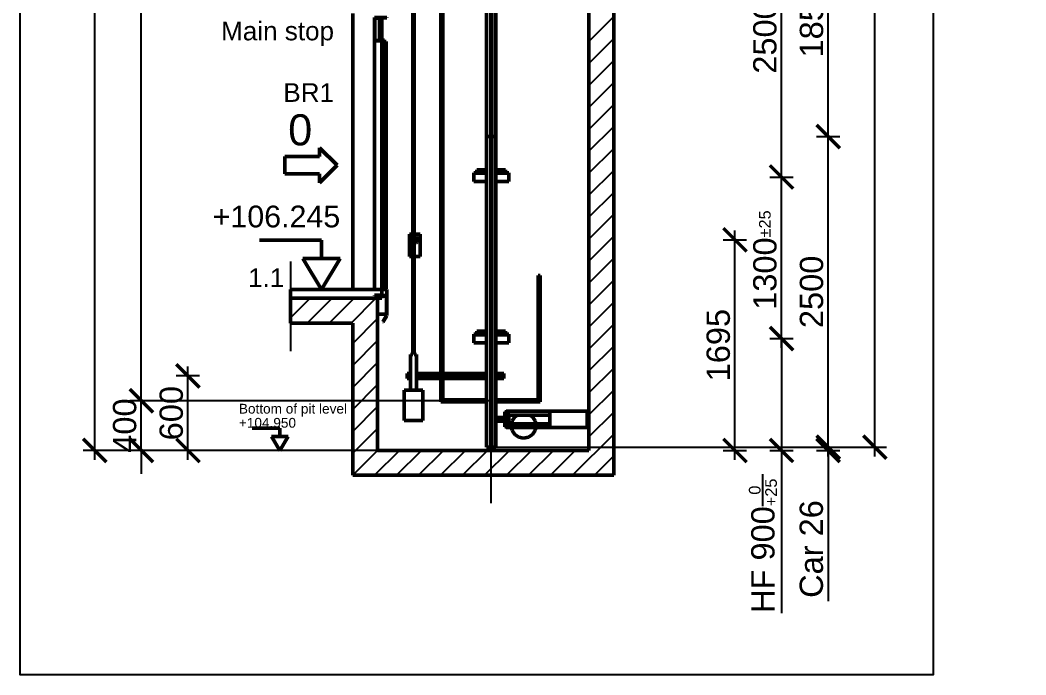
# Model space of a CAD drawing. Header units: millimetres. Extents: x -2854 to 202754, y -48725 to 27067.
# Drawn here: x 23936 to 32026, y -375 to 4894 of the extents above; entities that cross this region are included whole.
import ezdxf
from ezdxf.enums import TextEntityAlignment as Align

# ---------------------------------------------------------------- set-up
doc = ezdxf.new("R2010")
doc.units = ezdxf.units.MM
doc.linetypes.add('AM_ISO08W050', pattern=[18, 12, -1.5, 3, -1.5])
for name, color, linetype, lineweight in [('AM_0', 7, 'Continuous', 50), ('AM_5', 3, 'Continuous', 25), ('AM_8', 1, 'Continuous', 25), ('LDCar-AM_0', 7, 'Continuous', 50), ('LDCar-AM_4', 3, 'Continuous', 25), ('LDCarFrame-AM_0', 7, 'Continuous', 50), ('LDElectricalComponents-AM_0', 7, 'Continuous', 50), ('LDGuides-AM_0', 7, 'Continuous', 50), ('LDRailBrackets-AM_0', 7, 'Continuous', 50), ('LDShaft-AM_0', 7, 'Continuous', 50), ('LDShaft-AM_4', 3, 'Continuous', 25), ('LDShaft-AM_5', 3, 'Continuous', 25), ('LDShaft-AM_7', 4, 'AM_ISO08W050', 25)]:
    doc.layers.add(name, color=color, linetype=linetype, lineweight=lineweight)
doc.layers.add('AM_VIEWS', color=1, linetype='Continuous', lineweight=25, plot=False)
doc.styles.add('LD', font='ARIALUNI.ttf')
doc.dimstyles.new('LIFT', dxfattribs={"dimtxt": 2.5, "dimasz": 2.5, "dimexe": 1.25, "dimexo": 0, "dimgap": 0.5, "dimtad": 1, "dimdec": 0, "dimzin": 1, "dimdsep": 46, "dimtxsty": 'LD', "dimblk": 'ARCHTICK', "dimcen": 0, "dimdle": 1, "dimclrd": 3, "dimclre": 3, "dimclrt": 4, "dimadec": 0, "dimazin": 0, "dimtp": 0.1, "dimtm": 0.1, "dimtfac": 0.71, "dimtdec": 0, "dimtix": 1, "dimtmove": 0, "dimatfit": 3, "dimfxl": 1, "dimtolj": 1, "dimarcsym": 0})

# ---------------------------------------------------------------- blocks, each defined once
blk = doc.blocks.new('LD_20260610085845_000000CB')
at = {"layer": 'LDShaft-AM_0'}
for p, q in [((1900, 0), (1900, 24391)), ((1700, 24191), (1700, 0)), ((-200, 3515), (-200, 1295)), ((-200, 1225), (-700, 1225)), ((-700, 1225), (-700, 1025)), ((-80, 1225), (-200, 1225)), ((0, 1225), (-80, 1225)), ((0, 0), (0, 1225)), ((-700, 1025), (-200, 1025)), ((-200, 1025), (-200, -200)), ((1700, 0), (0, 0)), ((1900, -200), (1900, 0)), ((-200, -200), (-80, -200)), ((-80, -200), (0, -200)), ((0, -200), (1900, -200))]:
    blk.add_line(p, q, dxfattribs=at)
blk = doc.blocks.new('LD_20260610085845_000000D0')
at = {"layer": 'LDShaft-AM_4'}
blk.add_line((-700, 225), (-700, -495), dxfattribs=at)
blk = doc.blocks.new('LD_20260610085845_000000D1')
at = {"layer": 'LDShaft-AM_0'}
for p, q in [((35, 0), (0, 0)), ((0, 0), (0, -1)), ((35, -1), (35, 0)), ((0, -1), (35, -1)), ((0, -22.5), (0, -151)), ((71, -1), (35, -1)), ((71, -5), (35, -5)), ((35, -5), (71, -5)), ((71, -5), (71, -1)), ((71, -151), (71, -5)), ((0, -151), (71, -151))]:
    blk.add_line(p, q, dxfattribs=at)
blk = doc.blocks.new('LD_20260610085845_000000D2')
at = {"layer": 'LDCar-AM_0'}
for p, q in [((0, 2190), (0, 2000)), ((30, 2190), (0, 2190)), ((3, 2003), (3, 2187)), ((3, 2187), (27, 2187)), ((27, 2187), (27, 2170)), ((40, 2190), (30, 2190)), ((30, 2170), (30, 2190)), ((40, 2190), (40, 2010)), ((100, 2190), (40, 2190)), ((43, 2010), (43, 2187)), ((43, 2187), (100, 2187)), ((60, 2003), (60, 2187)), ((100, 2187), (100, 2190)), ((27, 2170), (30, 2170)), ((0, 2000), (0, 0)), ((0, 2000), (66.5, 2000)), ((63.5, 2003), (3, 2003)), ((40, 2010), (43, 2010)), ((60, 0), (60, 2000)), ((66.5, 2020), (63.5, 2020)), ((63.5, 2020), (63.5, 2003)), ((66.5, 2000), (66.5, 2020)), ((66.5, 1995), (66.5, 5)), ((95, 1995), (66.5, 1995)), ((95, 5), (95, 1995)), ((0, 0), (60, 0)), ((100, 0), (60, 0)), ((60, 0), (60, -44.5)), ((66.5, 5), (95, 5)), ((100, -47.5), (100, 0)), ((60, -44.5), (0, -44.5)), ((0, -44.5), (0, -47.5)), ((0, -47.5), (60, -47.5)), ((60, -47.5), (97, -47.5)), ((97, -47.5), (97, -210)), ((100, -210), (100, -47.5)), ((97.2, -210.2), (67.2, -259.2)), ((69.8, -260.8), (99.8, -211.8)), ((97, -210), (100, -210)), ((99.8, -211.8), (97.2, -210.2)), ((67.2, -259.2), (69.8, -260.8))]:
    blk.add_line(p, q, dxfattribs=at)
blk = doc.blocks.new('LD_20260610085845_000000D5')
at = {"layer": 'LDShaft-AM_0'}
for p, q in [((-200, 0), (-700, 0)), ((-700, 0), (-700, -70)), ((-80, 0), (-200, 0)), ((0, 0), (-80, 0)), ((35, 0), (0, 0)), ((35, -70), (35, 0)), ((-700, -70), (-200, -70)), ((-200, -70), (-80, -70)), ((-80, -70), (0, -70)), ((0, -70), (35, -70))]:
    blk.add_line(p, q, dxfattribs=at)
blk = doc.blocks.new('LD_ENTRY_L')
for p, q in [((0, 0), (-140.6, 140.6)), ((-140.6, 70.3), (-140.6, 140.6)), ((-421.5, -70.3), (-421.5, 70.3)), ((-140.6, 70.3), (-421.5, 70.3)), ((0, 0), (-140.6, -140.6)), ((-140.6, -70.3), (-421.5, -70.3)), ((-140.6, -140.6), (-140.6, -70.3))]:
    blk.add_line(p, q)
blk = doc.blocks.new('LD_20260610085845_000000D7')
at = {"layer": 'LDCar-AM_0'}
blk.add_blockref('LD_ENTRY_L', (0, 0), dxfattribs=at)
at = {"layer": 'LDCar-AM_0', "style": 'LD'}
blk.add_text('0', height=250, dxfattribs=at).set_placement((-200, 160), align=Align.RIGHT)
blk = doc.blocks.new('LD_ENTRY_FLOOR_L')
for p, q in [((-150, 250), (0, 0)), ((0, 0), (150, 250))]:
    blk.add_line(p, q)
at = {"layer": 'AM_0'}
for p, q in [((0, 397.7), (-500, 397.7)), ((0, 250), (0, 397.7)), ((150, 250), (-150, 250))]:
    blk.add_line(p, q, dxfattribs=at)
blk = doc.blocks.new('LD_20260610085845_000000D8')
at = {"layer": 'LDCar-AM_0'}
blk.add_blockref('LD_ENTRY_FLOOR_L', (0, 0), dxfattribs=at)
at = {"layer": 'LDCar-AM_0', "style": 'LD'}
blk.add_text('+106.245', height=175, dxfattribs=at).set_placement((150, 500), align=Align.RIGHT)
blk = doc.blocks.new('LD_20260610085845_0000010C')
at = {"layer": 'AM_0'}
for p, q in [((-16, 45), (-41.8, 45)), ((-41.8, 45), (-41.8, -135)), ((-23.1, 9.6), (-25, 0)), ((-25, 0), (-23.1, -9.6)), ((-17.7, 17.7), (-23.1, 9.6)), ((-16, 18.8), (-17.7, 17.7)), ((41.8, 45), (-6, 45)), ((0, 25), (-6, 23.8)), ((9.6, 23.1), (0, 25)), ((17.7, 17.7), (9.6, 23.1)), ((23.1, 9.6), (17.7, 17.7)), ((25, 0), (23.1, 9.6)), ((23.1, -9.6), (25, 0)), ((41.8, -135), (41.8, 45)), ((-23.1, -9.6), (-17.7, -17.7)), ((-17.7, -17.7), (-16, -18.8)), ((-6, -23.8), (0, -25)), ((0, -25), (9.6, -23.1)), ((9.6, -23.1), (17.7, -17.7)), ((17.7, -17.7), (23.1, -9.6)), ((-41.8, -135), (-16, -135)), ((-6, -135), (41.8, -135))]:
    blk.add_line(p, q, dxfattribs=at)
blk = doc.blocks.new('LD_20260610085845_0000010D')
at = {"layer": 'AM_0'}
for p, q in [((82.3, 0.5), (82.3, 0)), ((100, 0.5), (82.3, 0.5)), ((100, 0), (100, 0.5)), ((117.7, 0.5), (100, 0.5)), ((100, 0.5), (100, 0)), ((117.7, 0), (117.7, 0.5)), ((707.3, 0.5), (707.3, 0)), ((725, 0.5), (707.3, 0.5)), ((725, 0), (725, 0.5)), ((742.7, 0.5), (725, 0.5)), ((725, 0.5), (725, 0)), ((742.7, 0), (742.7, 0.5))]:
    blk.add_line(p, q, dxfattribs=at)
blk = doc.blocks.new('LD_20260610085845_0000010E')
at = {"layer": 'AM_0'}
for p, q in [((-631, 22297), (-631, 171)), ((-621, 171), (-621, 22297)), ((-631, 171), (-651, 171)), ((-651, 171), (-651, -115)), ((-601, 171), (-621, 171)), ((-601, -115), (-601, 171)), ((-676, 20), (-676, 10)), ((-651, 20), (-676, 20)), ((-676, 10), (-676, -10)), ((-676, 10), (-651, 10)), ((-37.5, 20), (-601, 20)), ((-601, 10), (-37.5, 10)), ((100, 20), (37.5, 20)), ((37.5, 10), (100, 10)), ((100, 10), (100, 20)), ((100, -10), (100, 10)), ((-676, -10), (-676, -20)), ((-651, -10), (-676, -10)), ((-676, -20), (-651, -20)), ((-37.5, -10), (-601, -10)), ((-601, -20), (-37.5, -20)), ((100, -10), (37.5, -10)), ((37.5, -20), (100, -20)), ((100, -20), (100, -10)), ((-551, -115), (-701, -115)), ((-701, -115), (-701, -360)), ((-651, -115), (-601, -115)), ((-551, -360), (-551, -115)), ((-701, -360), (-551, -360))]:
    blk.add_line(p, q, dxfattribs=at)
blk = doc.blocks.new('LD_20260610085845_0000010F')
at = {"layer": 'LDShaft-AM_7'}
blk.add_line((0, -20061), (0, 4980), dxfattribs=at)
blk = doc.blocks.new('LD_20260610085845_00000111')
at = {"layer": 'LDElectricalComponents-AM_0'}
for p, q in [((-400, 22855), (-400, 220)), ((-384, 220), (-384, 22855)), ((384, 1008), (384, 8)), ((400, 1008), (384, 1008)), ((400, 8), (400, 1008)), ((-400, 180), (-400, 8)), ((-384, 8), (-384, 180)), ((-400, 8), (-400, -8)), ((-31.5, 8), (-384, 8)), ((384, 8), (43.5, 8)), ((400, -8), (400, 8)), ((-400, -8), (-31.5, -8)), ((43.5, -8), (400, -8))]:
    blk.add_line(p, q, dxfattribs=at)
blk = doc.blocks.new('LD_20260610085845_00000115')
at = {"layer": 'LDCarFrame-AM_0'}
for p, q in [((-140, 110), (-150, 110)), ((-150, 110), (-150, 65)), ((-123, 115), (-140, 115)), ((-140, 115), (-140, -15)), ((-120, 115), (-123, 115)), ((-123, 115), (-123, -15)), ((-123, -15), (-123, 115)), ((210, 115), (-120, 115)), ((-120, 85), (210, 85)), ((-120, 15), (-120, 85)), ((-49.3, 85), (-70.7, 70.7)), ((70.7, 70.7), (49.3, 85)), ((210, 85), (210, 115)), ((512, 115), (212, 115)), ((212, 115), (212, -15)), ((512, -15), (512, 115)), ((-150, 65), (-222.5, 65)), ((-222.5, 35), (-150, 35)), ((-150, 35), (-150, -10)), ((210, 15), (-120, 15)), ((-92.4, 38.3), (-97, 15)), ((-70.7, 70.7), (-92.4, 38.3)), ((92.4, 38.3), (70.7, 70.7)), ((97, 15), (92.4, 38.3)), ((210, -15), (210, 15)), ((-150, -10), (-140, -10)), ((-140, -15), (-123, -15)), ((-123, -15), (-120, -15)), ((-120, -15), (210, -15)), ((-97, -15), (-92.4, -38.3)), ((-92.4, -38.3), (-70.7, -70.7)), ((-70.7, -70.7), (-38.3, -92.4)), ((38.3, -92.4), (70.7, -70.7)), ((70.7, -70.7), (92.4, -38.3)), ((92.4, -38.3), (97, -15)), ((212, -15), (512, -15)), ((-38.3, -92.4), (0, -100)), ((0, -100), (38.3, -92.4))]:
    blk.add_line(p, q, dxfattribs=at)
blk = doc.blocks.new('LD_20260610085845_00000120')
at = {"layer": 'LDGuides-AM_0'}
for p, q in [((-5, 1250), (-37.5, 1250)), ((-37.5, 1250), (-37.5, -1250)), ((5, 1250), (-5, 1250)), ((-5, 1250), (-5, -1250)), ((-5, -1250), (-5, 1250)), ((5, -1250), (5, 1250)), ((37.5, 1250), (5, 1250)), ((5, 1250), (5, -1250)), ((37.5, -1250), (37.5, 1250)), ((-37.5, -1250), (-5, -1250)), ((-5, -1250), (5, -1250)), ((5, -1250), (37.5, -1250))]:
    blk.add_line(p, q, dxfattribs=at)
blk = doc.blocks.new('LD_20260610085845_00000124')
at = {"layer": 'LDGuides-AM_0'}
for p, q in [((-5, 927.5), (-37.5, 927.5)), ((-37.5, 927.5), (-37.5, -927.5)), ((-5, -927.5), (-5, 927.5)), ((5, 927.5), (-5, 927.5)), ((-5, 927.5), (-5, -927.5)), ((37.5, 927.5), (5, 927.5)), ((5, 927.5), (5, -927.5)), ((5, -927.5), (5, 927.5)), ((37.5, -927.5), (37.5, 927.5)), ((-37.5, -927.5), (-5, -927.5)), ((-5, -927.5), (5, -927.5)), ((5, -927.5), (37.5, -927.5))]:
    blk.add_line(p, q, dxfattribs=at)
blk = doc.blocks.new('LD_20260610085845_00000134')
at = {"layer": 'LDRailBrackets-AM_0'}
for p, q in [((-37.5, 35), (-140, 35)), ((-140, 35), (-140, 31)), ((-37.5, 31), (-140, 31)), ((-140, 31), (-140, -35)), ((-140, 31), (-37.5, 31)), ((-115, 59), (-115, 35)), ((-37.5, 59), (-115, 59)), ((-115, 35), (-37.5, 35)), ((115, 59), (37.5, 59)), ((140, 35), (37.5, 35)), ((37.5, 35), (115, 35)), ((140, 31), (37.5, 31)), ((37.5, 31), (140, 31)), ((115, 35), (115, 59)), ((140, 31), (140, 35)), ((140, -35), (140, 31)), ((-140, -35), (-37.5, -35)), ((37.5, -35), (140, -35))]:
    blk.add_line(p, q, dxfattribs=at)
blk = doc.blocks.new('LD_20260610085845_00000135')
at = {"layer": 'LDRailBrackets-AM_0'}
for p, q in [((-37.5, 35), (-140, 35)), ((-140, 35), (-140, 31)), ((-37.5, 31), (-140, 31)), ((-140, 31), (-140, -35)), ((-140, 31), (-37.5, 31)), ((-115, 59), (-115, 35)), ((-37.5, 59), (-115, 59)), ((-115, 35), (-37.5, 35)), ((115, 59), (37.5, 59)), ((140, 35), (37.5, 35)), ((37.5, 35), (115, 35)), ((140, 31), (37.5, 31)), ((37.5, 31), (140, 31)), ((115, 35), (115, 59)), ((140, 31), (140, 35)), ((140, -35), (140, 31)), ((-140, -35), (-37.5, -35)), ((37.5, -35), (140, -35))]:
    blk.add_line(p, q, dxfattribs=at)
blk = doc.blocks.new('LD_20260610085845_0000013D')
at = {"layer": 'AM_8'}
for p, q in [((1700, 3291), (1900, 3491)), ((1700, 3114.2), (1900, 3314.2)), ((1700, 2937.4), (1900, 3137.4)), ((1700, 2760.7), (1900, 2960.7)), ((1700, 2583.9), (1900, 2783.9)), ((1700, 2407.1), (1900, 2607.1)), ((1700, 2230.3), (1900, 2430.3)), ((1700, 2053.6), (1900, 2253.6)), ((1700, 1876.8), (1900, 2076.8)), ((1700, 1700), (1900, 1900)), ((1700, 1523.2), (1900, 1723.2)), ((1700, 1346.4), (1900, 1546.4)), ((1700, 1169.7), (1900, 1369.7)), ((-700, 1067.8), (-542.8, 1225)), ((-566, 1025), (-366, 1225)), ((-389.2, 1025), (-189.2, 1225)), ((-212.4, 1025), (-12.4, 1225)), ((1700, 992.9), (1900, 1192.9)), ((-200, 860.7), (0, 1060.7)), ((1700, 816.1), (1900, 1016.1)), ((-200, 683.9), (0, 883.9)), ((1700, 639.3), (1900, 839.3)), ((-200, 507.1), (0, 707.1)), ((1700, 462.6), (1900, 662.6)), ((-200, 330.3), (0, 530.3)), ((1700, 285.8), (1900, 485.8)), ((-200, 153.6), (0, 353.6)), ((1700, 109), (1900, 309)), ((-200, -23.2), (0, 176.8)), ((1567.8, -200), (1900, 132.2)), ((-200, -200), (0, 0)), ((-23.2, -200), (176.8, 0)), ((153.6, -200), (353.6, 0)), ((330.3, -200), (530.3, 0)), ((507.1, -200), (707.1, 0)), ((683.9, -200), (883.9, 0)), ((860.7, -200), (1060.7, 0)), ((1037.4, -200), (1237.4, 0)), ((1214.2, -200), (1414.2, 0)), ((1391, -200), (1591, 0)), ((1744.5, -200), (1900, -44.5))]:
    blk.add_line(p, q, dxfattribs=at)
blk = doc.blocks.new('_ArchTick')
at = {"color": 0, "linetype": 'ByBlock', "const_width": 0.15}
blk.add_lwpolyline([(-0.5, -0.5), (0.5, 0.5)], dxfattribs=at)
blk = doc.blocks.new('*D2749')
at = {"layer": 'AM_5', "color": 3, "lineweight": -2, "transparency": 16777216}
for p, q in [((30811.2, 1382.2), (30811.2, 24453.2)), ((27726.2, 24378.2), (30904.9, 24378.2)), ((27726.2, 1457.2), (30904.9, 1457.2))]:
    blk.add_line(p, q, dxfattribs=at)
at = {"layer": 'Defpoints', "color": 0, "transparency": 16777216}
for p in [(27726.2, 24378.2), (30811.2, 24378.2), (27726.2, 1457.2)]:
    blk.add_point(p, dxfattribs=at)
at = {"layer": 'AM_5', "color": 3, "lineweight": -2, "transparency": 16777216, "xscale": 187.5, "yscale": 187.5, "zscale": 187.5}
for p, rotation in [((30811.2, 24378.2), 90), ((30811.2, 1457.2), 270)]:
    blk.add_blockref('_ArchTick', p, dxfattribs=dict(at, rotation=rotation))
at = {"layer": 'AM_5', "color": 4, "transparency": 16777216, "insert": (30650.8, 12917.7), "char_height": 187.5, "attachment_point": 5, "rotation": 90, "style": 'LD'}
blk.add_mtext('\\A1;Car Guide rail track length (T75-3/B 75/62/10) = 22921', dxfattribs=at)
blk = doc.blocks.new('*D2752')
at = {"layer": 'Defpoints', "color": 0, "transparency": 16777216}
for p in [(30342.4, 1457.2), (30436.2, 1457.2), (30342.4, 1431.2)]:
    blk.add_point(p, dxfattribs=at)
at = {"layer": 'LDShaft-AM_5', "color": 3, "lineweight": -2, "transparency": 16777216}
for p, q in [((30436.2, 1457.2), (30436.2, 1644.7)), ((30342.4, 1457.2), (30529.9, 1457.2)), ((30436.2, 1457.2), (30436.2, 1431.2)), ((30342.4, 1431.2), (30529.9, 1431.2)), ((30436.2, 1431.2), (30436.2, 219.3))]:
    blk.add_line(p, q, dxfattribs=at)
at = {"layer": 'LDShaft-AM_5', "color": 3, "lineweight": -2, "transparency": 16777216, "xscale": 187.5, "yscale": 187.5, "zscale": 187.5}
for p, rotation in [((30436.2, 1457.2), 270), ((30436.2, 1431.2), 90)]:
    blk.add_blockref('_ArchTick', p, dxfattribs=dict(at, rotation=rotation))
at = {"layer": 'LDShaft-AM_5', "color": 4, "transparency": 16777216, "insert": (30301.7, 637.7), "char_height": 187.5, "attachment_point": 5, "rotation": 90, "style": 'LD'}
blk.add_mtext('\\A1;Car 26', dxfattribs=at)
blk = doc.blocks.new('_NONE')
blk = doc.blocks.new('*D2754')
at = {"layer": 'Defpoints', "color": 0, "transparency": 16777216}
for p in [(30342.4, 5812.2), (30436.2, 5812.2), (30342.4, 3957.2)]:
    blk.add_point(p, dxfattribs=at)
at = {"layer": 'LDShaft-AM_5', "color": 3, "lineweight": -2, "transparency": 16777216}
for p, q in [((30436.2, 3882.2), (30436.2, 5887.2)), ((30342.4, 5812.2), (30529.9, 5812.2)), ((30342.4, 3957.2), (30529.9, 3957.2))]:
    blk.add_line(p, q, dxfattribs=at)
at = {"layer": 'LDShaft-AM_5', "color": 3, "lineweight": -2, "transparency": 16777216, "xscale": 187.5, "yscale": 187.5, "zscale": 187.5}
for p, rotation in [((30436.2, 5812.2), 90), ((30436.2, 3957.2), 270)]:
    blk.add_blockref('_ArchTick', p, dxfattribs=dict(at, rotation=rotation))
at = {"layer": 'LDShaft-AM_5', "color": 4, "transparency": 16777216, "insert": (30302.9, 4884.7), "char_height": 187.5, "attachment_point": 5, "rotation": 90, "style": 'LD'}
blk.add_mtext('\\A1;1855', dxfattribs=at)
blk = doc.blocks.new('*D2755')
at = {"layer": 'Defpoints', "color": 0, "transparency": 16777216}
for p in [(24911.2, 23978.2), (25004.9, 23978.2), (27720.2, 1831.2)]:
    blk.add_point(p, dxfattribs=at)
at = {"layer": 'LDShaft-AM_5', "color": 3, "lineweight": -2, "transparency": 16777216}
for p, q in [((24911.2, 1756.2), (24911.2, 24053.2)), ((25004.9, 23978.2), (24817.4, 23978.2)), ((27720.2, 1831.2), (24817.4, 1831.2))]:
    blk.add_line(p, q, dxfattribs=at)
at = {"layer": 'LDShaft-AM_5', "color": 3, "lineweight": -2, "transparency": 16777216, "xscale": 187.5, "yscale": 187.5, "zscale": 187.5}
for p, rotation in [((24911.2, 23978.2), 90), ((24911.2, 1831.2), 270)]:
    blk.add_blockref('_ArchTick', p, dxfattribs=dict(at, rotation=rotation))
at = {"layer": 'LDShaft-AM_5', "color": 4, "transparency": 16777216, "insert": (24779.5, 12904.7), "char_height": 187.5, "attachment_point": 5, "rotation": 90, "style": 'LD'}
blk.add_mtext('\\A1;22147', dxfattribs=at)
blk = doc.blocks.new('*D2756')
at = {"layer": 'Defpoints', "color": 0, "transparency": 16777216}
for p in [(24911.2, 1831.2), (25004.9, 1831.2), (27720.2, 1431.2)]:
    blk.add_point(p, dxfattribs=at)
at = {"layer": 'LDShaft-AM_5', "color": 3, "lineweight": -2, "transparency": 16777216}
for p, q in [((24911.2, 1831.2), (24911.2, 2018.7)), ((25004.9, 1831.2), (24817.4, 1831.2)), ((24911.2, 1431.2), (24911.2, 1831.2)), ((27720.2, 1431.2), (24817.4, 1431.2)), ((24911.2, 1431.2), (24911.2, 1243.7))]:
    blk.add_line(p, q, dxfattribs=at)
at = {"layer": 'LDShaft-AM_5', "color": 3, "lineweight": -2, "transparency": 16777216, "xscale": 187.5, "yscale": 187.5, "zscale": 187.5}
for p, rotation in [((24911.2, 1831.2), 270), ((24911.2, 1431.2), 90)]:
    blk.add_blockref('_ArchTick', p, dxfattribs=dict(at, rotation=rotation))
at = {"layer": 'LDShaft-AM_5', "color": 4, "transparency": 16777216, "insert": (24777.9, 1631.2), "char_height": 187.5, "attachment_point": 5, "rotation": 90, "style": 'LD'}
blk.add_mtext('\\A1;400', dxfattribs=at)
blk = doc.blocks.new('*D2757')
at = {"layer": 'Defpoints', "color": 0, "transparency": 16777216}
for p in [(30342.4, 3957.2), (30436.2, 3957.2), (30342.4, 1457.2)]:
    blk.add_point(p, dxfattribs=at)
at = {"layer": 'LDShaft-AM_5', "color": 3, "lineweight": -2, "transparency": 16777216}
for p, q in [((30436.2, 1382.2), (30436.2, 4032.2)), ((30342.4, 3957.2), (30529.9, 3957.2)), ((30342.4, 1457.2), (30529.9, 1457.2))]:
    blk.add_line(p, q, dxfattribs=at)
at = {"layer": 'LDShaft-AM_5', "color": 3, "lineweight": -2, "transparency": 16777216, "xscale": 187.5, "yscale": 187.5, "zscale": 187.5}
for p, rotation in [((30436.2, 3957.2), 90), ((30436.2, 1457.2), 270)]:
    blk.add_blockref('_ArchTick', p, dxfattribs=dict(at, rotation=rotation))
at = {"layer": 'LDShaft-AM_5', "color": 4, "transparency": 16777216, "insert": (30302.9, 2707.2), "char_height": 187.5, "attachment_point": 5, "rotation": 90, "style": 'LD'}
blk.add_mtext('\\A1;2500', dxfattribs=at)
blk = doc.blocks.new('*D2765')
at = {"layer": 'Defpoints', "color": 0, "transparency": 16777216}
for p in [(25286.2, 2031.2), (25379.9, 2031.2), (25379.9, 1431.2)]:
    blk.add_point(p, dxfattribs=at)
at = {"layer": 'LDShaft-AM_5', "color": 3, "lineweight": -2, "transparency": 16777216}
for p, q in [((25286.2, 1356.2), (25286.2, 2106.2)), ((25379.9, 2031.2), (25192.4, 2031.2)), ((25379.9, 1431.2), (25192.4, 1431.2))]:
    blk.add_line(p, q, dxfattribs=at)
at = {"layer": 'LDShaft-AM_5', "color": 3, "lineweight": -2, "transparency": 16777216, "xscale": 187.5, "yscale": 187.5, "zscale": 187.5}
for p, rotation in [((25286.2, 2031.2), 90), ((25286.2, 1431.2), 270)]:
    blk.add_blockref('_ArchTick', p, dxfattribs=dict(at, rotation=rotation))
at = {"layer": 'LDShaft-AM_5', "color": 4, "transparency": 16777216, "insert": (25152.9, 1731.2), "char_height": 187.5, "attachment_point": 5, "rotation": 90, "style": 'LD'}
blk.add_mtext('\\A1;600', dxfattribs=at)
blk = doc.blocks.new('*D2766')
at = {"layer": 'AM_5', "color": 3, "lineweight": -2, "transparency": 16777216}
for p, q in [((24536.2, 1356.2), (24536.2, 25697.2)), ((26811.2, 25622.2), (24442.4, 25622.2)), ((26811.2, 1431.2), (24442.4, 1431.2))]:
    blk.add_line(p, q, dxfattribs=at)
at = {"layer": 'Defpoints', "color": 0, "transparency": 16777216}
for p in [(24536.2, 25622.2), (26811.2, 25622.2), (26811.2, 1431.2)]:
    blk.add_point(p, dxfattribs=at)
at = {"layer": 'AM_5', "color": 3, "lineweight": -2, "transparency": 16777216, "xscale": 187.5, "yscale": 187.5, "zscale": 187.5}
for p, rotation in [((24536.2, 25622.2), 90), ((24536.2, 1431.2), 270)]:
    blk.add_blockref('_ArchTick', p, dxfattribs=dict(at, rotation=rotation))
at = {"layer": 'AM_5', "color": 4, "transparency": 16777216, "insert": (24401.7, 13526.7), "char_height": 187.5, "attachment_point": 5, "rotation": 90, "style": 'LD'}
blk.add_mtext('\\A1;HS= 24191', dxfattribs=at)
blk = doc.blocks.new('*D2768')
at = {"layer": 'Defpoints', "color": 0, "transparency": 16777216}
for p in [(29592.4, 3126.2), (29686.2, 3126.2), (29592.4, 1431.2)]:
    blk.add_point(p, dxfattribs=at)
at = {"layer": 'LDShaft-AM_5', "color": 3, "lineweight": -2, "transparency": 16777216}
for p, q in [((29686.2, 1356.2), (29686.2, 3201.2)), ((29592.4, 3126.2), (29779.9, 3126.2)), ((29592.4, 1431.2), (29779.9, 1431.2))]:
    blk.add_line(p, q, dxfattribs=at)
at = {"layer": 'LDShaft-AM_5', "color": 3, "lineweight": -2, "transparency": 16777216, "xscale": 187.5, "yscale": 187.5, "zscale": 187.5}
for p, rotation in [((29686.2, 3126.2), 90), ((29686.2, 1431.2), 270)]:
    blk.add_blockref('_ArchTick', p, dxfattribs=dict(at, rotation=rotation))
at = {"layer": 'LDShaft-AM_5', "color": 4, "transparency": 16777216, "insert": (29552.9, 2278.7), "char_height": 187.5, "attachment_point": 5, "rotation": 90, "style": 'LD'}
blk.add_mtext('\\A1;1695', dxfattribs=at)
blk = doc.blocks.new('*D2770')
at = {"layer": 'Defpoints', "color": 0, "transparency": 16777216}
for p in [(29967.4, 3631.2), (30061.2, 3631.2), (29967.4, 2331.2)]:
    blk.add_point(p, dxfattribs=at)
at = {"layer": 'LDShaft-AM_5', "color": 3, "lineweight": -2, "transparency": 16777216}
for p, q in [((30061.2, 2256.2), (30061.2, 3706.2)), ((29967.4, 3631.2), (30154.9, 3631.2)), ((29967.4, 2331.2), (30154.9, 2331.2))]:
    blk.add_line(p, q, dxfattribs=at)
at = {"layer": 'LDShaft-AM_5', "color": 3, "lineweight": -2, "transparency": 16777216, "xscale": 187.5, "yscale": 187.5, "zscale": 187.5}
for p, rotation in [((30061.2, 3631.2), 90), ((30061.2, 2331.2), 270)]:
    blk.add_blockref('_ArchTick', p, dxfattribs=dict(at, rotation=rotation))
at = {"layer": 'LDShaft-AM_5', "color": 4, "transparency": 16777216, "insert": (29927.9, 2981.2), "char_height": 187.5, "attachment_point": 5, "rotation": 90, "style": 'LD'}
blk.add_mtext('\\A1;1300\\H0.5x;\\S±25 ', dxfattribs=at)
blk = doc.blocks.new('*D2773')
at = {"layer": 'Defpoints', "color": 0, "transparency": 16777216}
for p in [(29967.4, 6131.2), (30061.2, 6131.2), (29967.4, 3631.2)]:
    blk.add_point(p, dxfattribs=at)
at = {"layer": 'LDShaft-AM_5', "color": 3, "lineweight": -2, "transparency": 16777216}
for p, q in [((30061.2, 3556.2), (30061.2, 6206.2)), ((29967.4, 6131.2), (30154.9, 6131.2)), ((29967.4, 3631.2), (30154.9, 3631.2))]:
    blk.add_line(p, q, dxfattribs=at)
at = {"layer": 'LDShaft-AM_5', "color": 3, "lineweight": -2, "transparency": 16777216, "xscale": 187.5, "yscale": 187.5, "zscale": 187.5}
for p, rotation in [((30061.2, 6131.2), 90), ((30061.2, 3631.2), 270)]:
    blk.add_blockref('_ArchTick', p, dxfattribs=dict(at, rotation=rotation))
at = {"layer": 'LDShaft-AM_5', "color": 4, "transparency": 16777216, "insert": (29927.9, 4881.2), "char_height": 187.5, "attachment_point": 5, "rotation": 90, "style": 'LD'}
blk.add_mtext('\\A1;2500\\H0.5x;\\S±25 ', dxfattribs=at)
blk = doc.blocks.new('*D2775')
at = {"layer": 'Defpoints', "color": 0, "transparency": 16777216}
for p in [(29967.4, 2331.2), (30061.2, 2331.2), (29967.4, 1431.2)]:
    blk.add_point(p, dxfattribs=at)
at = {"layer": 'LDShaft-AM_5', "color": 3, "lineweight": -2, "transparency": 16777216}
for p, q in [((29967.4, 2331.2), (30154.9, 2331.2)), ((30061.2, 2331.2), (30061.2, 1356.2)), ((29967.4, 1431.2), (30154.9, 1431.2)), ((30061.2, 1431.2), (30061.2, 121))]:
    blk.add_line(p, q, dxfattribs=at)
at = {"layer": 'LDShaft-AM_5', "color": 3, "lineweight": -2, "transparency": 16777216, "xscale": 187.5, "yscale": 187.5, "zscale": 187.5}
for p, rotation in [((30061.2, 2331.2), 90), ((30061.2, 1431.2), 270)]:
    blk.add_blockref('_ArchTick', p, dxfattribs=dict(at, rotation=rotation))
at = {"layer": 'LDShaft-AM_5', "color": 4, "transparency": 16777216, "insert": (29910.7, 682.3), "char_height": 187.5, "attachment_point": 5, "rotation": 90, "style": 'LD'}
blk.add_mtext('\\A1;HF 900\\H0.5x;\\S0/+25 ', dxfattribs=at)
blk = doc.blocks.new('LD_20260610085845_00000140')
at = {"layer": 'LDCar-AM_4'}
blk.add_line((-700, 1520), (-700, 800), dxfattribs=at)

msp = doc.modelspace()

# ---------------------------------------------------------------- linework, layer by layer
at = {"layer": 'AM_VIEWS'}
msp.add_lwpolyline([(23936.2, 26947.2), (31279.9, 26947.2), (31279.9, -375), (23936.2, -375)], close=True, dxfattribs=at)

# ---------------------------------------------------------------- block references
for name, p in [('LD_20260610085845_0000010F', (27726.2, 21067.2)), ('LD_20260610085845_000000CB', (26811.2, 1431.2)), ('LD_20260610085845_0000013D', (26811.2, 1431.2)), ('LD_20260610085845_00000111', (27720.2, 1831.2)), ('LD_20260610085845_0000010E', (27726.2, 2031.2)), ('LD_20260610085845_00000140', (26811.2, 1431.2)), ('LD_20260610085845_00000124', (27726.2, 4884.7)), ('LD_20260610085845_000000D2', (26786.2, 2726.2)), ('LD_20260610085845_000000D7', (26486.2, 3726.2)), ('LD_20260610085845_00000120', (27726.2, 2707.2)), ('LD_20260610085845_00000134', (27726.2, 3631.2)), ('LD_20260610085845_000000D8', (26361.2, 2726.2)), ('LD_20260610085845_0000010C', (27111.2, 3126.2)), ('LD_20260610085845_000000D0', (26811.2, 2726.2)), ('LD_20260610085845_000000D5', (26811.2, 2726.2)), ('LD_20260610085845_000000D1', (26811.2, 2678.7)), ('LD_20260610085845_00000135', (27726.2, 2331.2)), ('LD_20260610085845_00000115', (27986.2, 1631.2)), ('LD_20260610085845_0000010D', (26811.2, 1431.2))]:
    msp.add_blockref(name, p)
at = {"layer": 'LDCar-AM_0', "xscale": 0.4477729554972459, "yscale": 0.4477729554972459, "zscale": 0.4477729554972459}
msp.add_blockref('LD_ENTRY_FLOOR_L', (26026.3, 1431.2), dxfattribs=at)

# ---------------------------------------------------------------- texts
at = {"layer": 'LDCar-AM_0', "style": 'LD'}
for s, p in [('Bottom of pit level', (25695.8, 1704.4)), ('+104.950', (25695.8, 1590.9))]:
    msp.add_text(s, height=78.36, dxfattribs=at).set_placement(p, align=Align.BOTTOM_LEFT)
at = {"layer": 'LDShaft-AM_0', "char_height": 150, "attachment_point": 9, "style": 'LD'}
for s, insert in [('\\fArial Unicode MS|b0|i0;\\l\\C256;Main stop', (26461.2, 4686.2)), ('\\fArial Unicode MS|b0|i0;\\l\\C256;BR1', (26461.2, 4236.2)), ('\\fArial Unicode MS|b0|i0;\\l\\C256;1.1', (26061.2, 2746.2))]:
    msp.add_mtext(s, dxfattribs=dict(at, insert=insert))

# ---------------------------------------------------------------- dimensions: what is measured, and where the dimension line sits
at = {"layer": 'AM_5'}
for base, p1, p2, text, picture, middle in [((24536.2, 25622.2), (26811.2, 1431.2), (26811.2, 25622.2), 'HS= <>', '*D2766', (24401.7, 13526.7)), ((30811.2, 24378.2), (27726.2, 1457.2), (27726.2, 24378.2), 'Car Guide rail track length (T75-3/B 75/62/10) = <>', '*D2749', (30650.8, 12917.7))]:
    dim = msp.add_linear_dim(base=base, p1=p1, p2=p2, angle=90, text=text, dimstyle='LIFT', override={"dimscale": 75, "dimtxt": 2.5, "dimtix": 1}, dxfattribs=at)
    dim.commit()
    dim.dimension.update_dxf_attribs({"geometry": picture, "text_midpoint": middle})
at = {"layer": 'LDShaft-AM_5'}
for base, p1, p2, override, picture, middle in [((24911.2, 23978.2), (27720.2, 1831.2), (25004.9, 23978.2), {"dimscale": 75, "dimtxt": 2.5, "dimtix": 1}, '*D2755', (24779.5, 12904.7)), ((30436.2, 5812.2), (30342.4, 3957.2), (30342.4, 5812.2), {"dimscale": 75, "dimtxt": 2.5, "dimtix": 1}, '*D2754', (30302.9, 4884.7)), ((30436.2, 3957.2), (30342.4, 1457.2), (30342.4, 3957.2), {"dimscale": 75, "dimtxt": 2.5, "dimtix": 1}, '*D2757', (30302.9, 2707.2)), ((29686.2, 3126.2), (29592.4, 1431.2), (29592.4, 3126.2), {"dimscale": 75, "dimtxt": 2.5, "dimtix": 1}, '*D2768', (29552.9, 2278.7)), ((25286.2, 2031.2), (25379.9, 1431.2), (25379.9, 2031.2), {"dimscale": 75, "dimtxt": 2.5, "dimtix": 1}, '*D2765', (25152.9, 1731.2)), ((24911.2, 1831.2), (27720.2, 1431.2), (25004.9, 1831.2), {"dimscale": 75, "dimtxt": 2.5, "dimblk2": 'NONE', "dimtix": 1}, '*D2756', (24777.9, 1631.2))]:
    dim = msp.add_linear_dim(base=base, p1=p1, p2=p2, angle=90, dimstyle='LIFT', override=override, dxfattribs=at)
    dim.commit()
    dim.dimension.update_dxf_attribs({"geometry": picture, "text_midpoint": middle})
for base, p1, p2, text, override, picture, middle in [((30061.2, 6131.2), (29967.4, 3631.2), (29967.4, 6131.2), '<>\\H0.5x;\\S±25 ', {"dimscale": 75, "dimtxt": 2.5, "dimtix": 1}, '*D2773', (29927.9, 4881.2)), ((30061.2, 3631.2), (29967.4, 2331.2), (29967.4, 3631.2), '<>\\H0.5x;\\S±25 ', {"dimscale": 75, "dimtxt": 2.5, "dimtix": 1}, '*D2770', (29927.9, 2981.2)), ((30061.2, 2331.2), (29967.4, 1431.2), (29967.4, 2331.2), 'HF <>\\H0.5x;\\S0/+25 ', {"dimscale": 75, "dimtxt": 2.5, "dimjust": 1, "dimtix": 0}, '*D2775', (29910.7, 682.3)), ((30436.2, 1457.2), (30342.4, 1431.2), (30342.4, 1457.2), 'Car <>', {"dimscale": 75, "dimtxt": 2.5, "dimjust": 1, "dimblk2": 'NONE', "dimtix": 0}, '*D2752', (30301.7, 637.7))]:
    dim = msp.add_linear_dim(base=base, p1=p1, p2=p2, angle=90, text=text, dimstyle='LIFT', override=override, dxfattribs=at)
    dim.commit()
    dim.dimension.update_dxf_attribs({"geometry": picture, "text_midpoint": middle})

doc.saveas('drawing.dxf')
